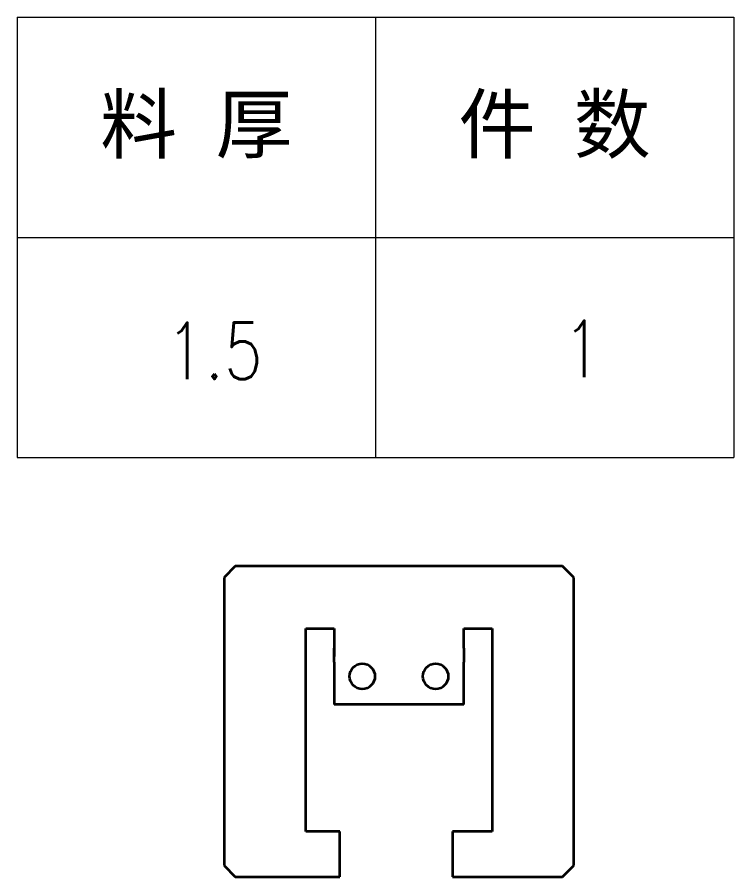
# Model space of a CAD drawing. Header units: millimetres. Extents: x 1201 to 11615, y -7347 to 2683.
# Drawn here: x 4566.1 to 4693.1, y -6940.4 to -6788.2 of the extents above; entities that cross this region are included whole.
import ezdxf
from ezdxf.enums import TextEntityAlignment as Align

# ---------------------------------------------------------------- set-up
doc = ezdxf.new("R2010")
doc.units = ezdxf.units.MM
doc.layers.add('DIM', color=3, linetype='Continuous', lineweight=20)
doc.layers.add('DRAWING', color=7, linetype='Continuous', lineweight=35)
doc.styles.add('DIM', font='romans.shx', dxfattribs={"width": 0.8, "bigfont": 'bigfont.shx'})
doc.styles.get("Standard").update_dxf_attribs({"font": 'arial.ttf'})

# ---------------------------------------------------------------- blocks, each defined once
blk = doc.blocks.new('*T31')
at = {"color": 0, "linetype": 'ByBlock', "lineweight": -2, "transparency": 16777216}
for p, q in [((0, 0), (127, 0)), ((0, 0), (0, -78)), ((63.5, 0), (63.5, -78)), ((127, 0), (127, -78)), ((0, -39), (127, -39)), ((0, -78), (127, -78))]:
    blk.add_line(p, q, dxfattribs=at)
at = {"color": 0, "transparency": 16777216, "char_height": 10, "width": 60.5, "attachment_point": 5}
for s, insert in [('{\\fSimSun|b0|i0|c134|p2;料 厚}', (31.75, -19.5)), ('{\\fSimSun|b0|i0|c134|p2;件 数}', (95.25, -19.5))]:
    blk.add_mtext(s, dxfattribs=dict(at, insert=insert))
blk = doc.blocks.new('拆图参数')
blk.add_blockref('*T31', (-63.5, 78))
at = {"style": 'DIM', "width": 0.8}
blk.add_attdef('6', text='', height=10, dxfattribs=at).set_placement((-37.13, 18.91), align=Align.MIDDLE_LEFT)
blk.add_attdef('1', text='', height=10, dxfattribs=at).set_placement((36.65, 19.27), align=Align.MIDDLE_CENTER)

msp = doc.modelspace()

# ---------------------------------------------------------------- linework, layer by layer
at = {"layer": 'DRAWING', "lineweight": 35, "ltscale": 0.070711}
for p, q in [((4604.767, -6885.432), (4602.767, -6887.432)), ((4664.767, -6887.432), (4662.767, -6885.432)), ((4602.767, -6938.432), (4604.767, -6940.432)), ((4662.767, -6940.432), (4664.767, -6938.432))]:
    msp.add_line(p, q, dxfattribs=at)
at = {"layer": 'DRAWING', "lineweight": 35}
for p, q in [((4662.767, -6885.432), (4604.767, -6885.432)), ((4602.767, -6887.432), (4602.767, -6938.432)), ((4664.767, -6938.432), (4664.767, -6887.432)), ((4617.267, -6932.432), (4617.267, -6896.432)), ((4650.267, -6896.432), (4650.267, -6932.432)), ((4645.267, -6909.932), (4622.267, -6909.932))]:
    msp.add_line(p, q, dxfattribs=at)
at = {"layer": 'DRAWING', "lineweight": 35, "ltscale": 0.125}
for p, q in [((4617.267, -6896.432), (4622.267, -6896.432)), ((4645.267, -6896.432), (4650.267, -6896.432))]:
    msp.add_line(p, q, dxfattribs=at)
at = {"layer": 'DRAWING', "lineweight": 35, "ltscale": 0.0375}
for p, q in [((4622.267, -6896.432), (4622.267, -6897.932)), ((4645.267, -6897.932), (4645.267, -6896.432)), ((4622.267, -6899.932), (4622.267, -6901.432)), ((4645.267, -6899.932), (4645.267, -6901.432))]:
    msp.add_line(p, q, dxfattribs=at)
at = {"layer": 'DRAWING', "lineweight": 35, "ltscale": 0.05}
for p, q in [((4622.267, -6897.932), (4622.267, -6899.932)), ((4645.267, -6899.932), (4645.267, -6897.932))]:
    msp.add_line(p, q, dxfattribs=at)
at = {"layer": 'DRAWING', "lineweight": 35, "ltscale": 0.0625}
for p, q in [((4622.267, -6902.432), (4622.267, -6899.932)), ((4645.267, -6899.932), (4645.267, -6902.432))]:
    msp.add_line(p, q, dxfattribs=at)
at = {"layer": 'DRAWING', "lineweight": 35, "ltscale": 0.1875}
for p, q in [((4622.267, -6902.432), (4622.267, -6909.932)), ((4645.267, -6909.932), (4645.267, -6902.432))]:
    msp.add_line(p, q, dxfattribs=at)
at = {"layer": 'DRAWING', "lineweight": 35, "ltscale": 0.15}
msp.add_line((4623.267, -6932.432), (4617.267, -6932.432), dxfattribs=at)
at = {"layer": 'DRAWING', "lineweight": 35, "ltscale": 0.2}
for p, q in [((4623.267, -6940.432), (4623.267, -6932.432)), ((4643.267, -6932.432), (4643.267, -6940.432))]:
    msp.add_line(p, q, dxfattribs=at)
at = {"layer": 'DRAWING', "lineweight": 35, "ltscale": 0.175}
msp.add_line((4650.267, -6932.432), (4643.267, -6932.432), dxfattribs=at)
at = {"layer": 'DRAWING', "lineweight": 35, "ltscale": 0.4625}
msp.add_line((4604.767, -6940.432), (4623.267, -6940.432), dxfattribs=at)
at = {"layer": 'DRAWING', "lineweight": 35, "ltscale": 0.4875}
msp.add_line((4643.267, -6940.432), (4662.767, -6940.432), dxfattribs=at)
at = {"layer": 'DRAWING', "lineweight": 35}
for centre in [(4627.267, -6904.932), (4640.267, -6904.932)]:
    msp.add_circle(centre, 2.25, dxfattribs=at)

# ---------------------------------------------------------------- block references
at = {"layer": 'DIM', "ltscale": 2}
msp.add_blockref('拆图参数', (4629.615, -6866.208), dxfattribs=at).add_auto_attribs({'1': '1', '6': '1.5'})

doc.saveas('drawing.dxf')
